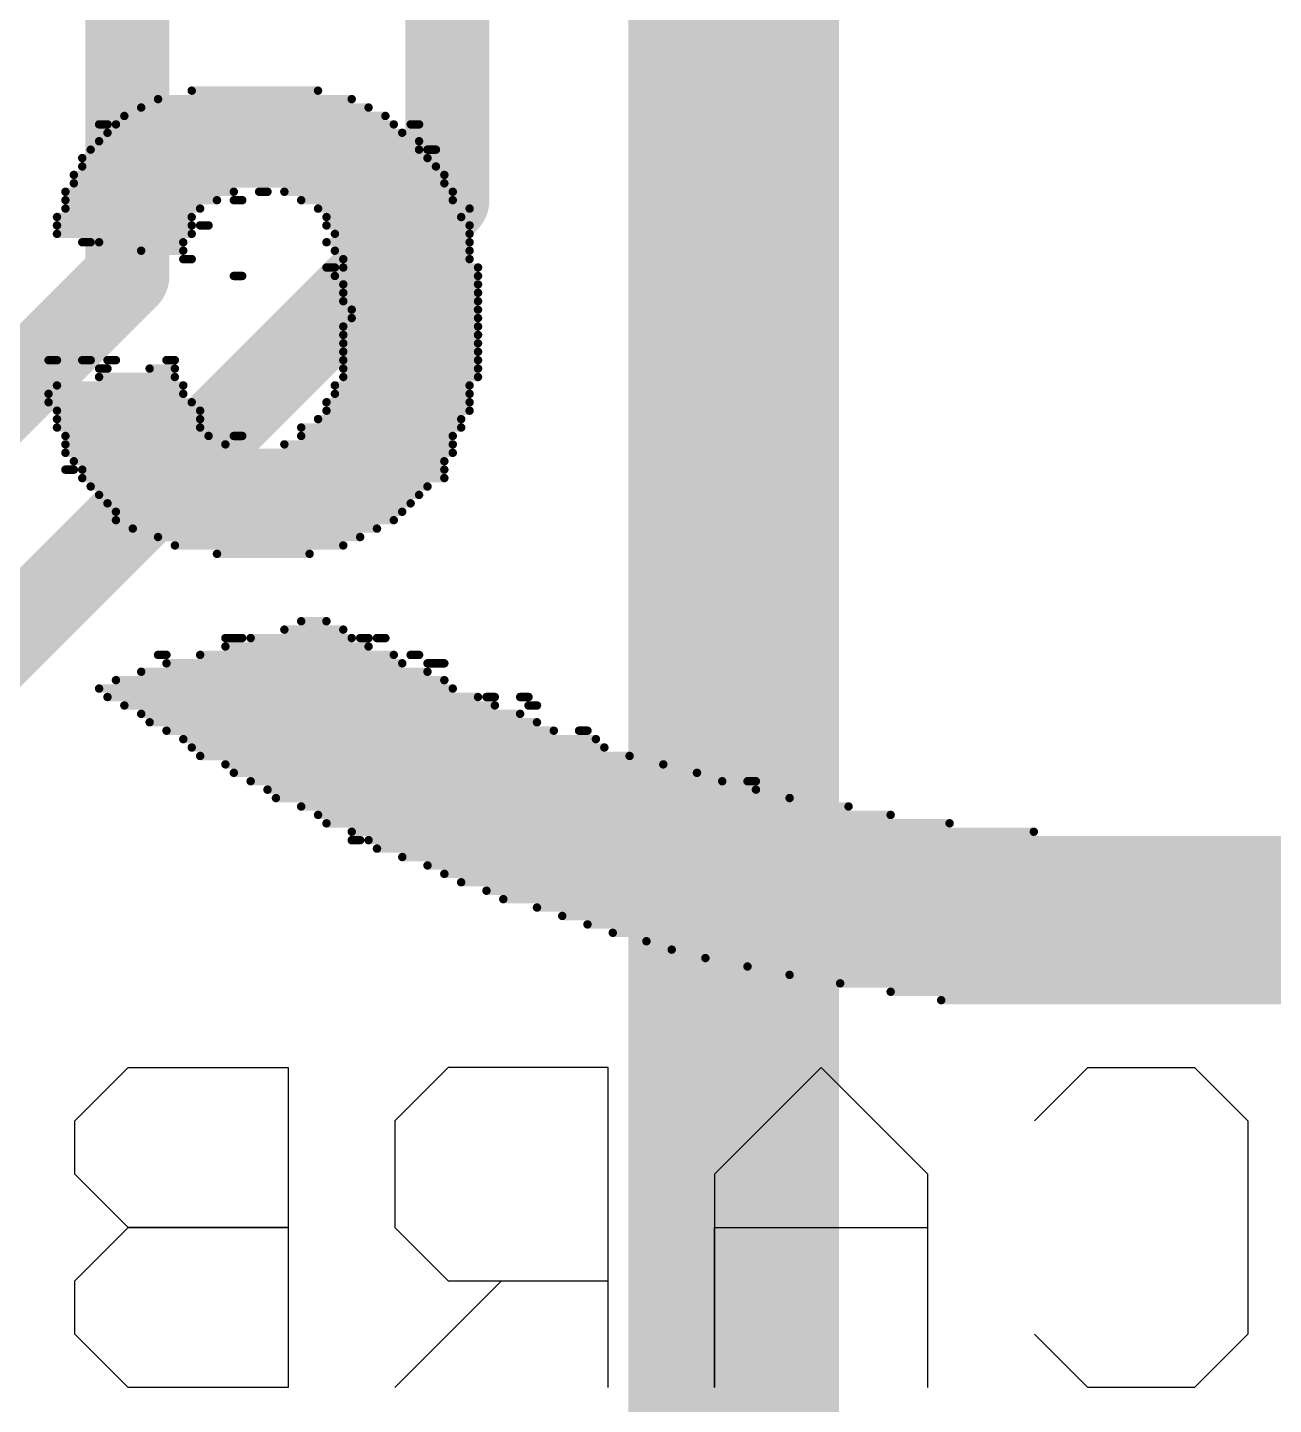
# Model space of a CAD drawing. Header units: millimetres. Extents: x 0.85 to 4.91, y 0.77 to 5.15.
# Drawn here: x 2.7742 to 2.9221, y 1.525 to 1.6885 of the extents above; entities that cross this region are included whole.
import ezdxf

# ---------------------------------------------------------------- set-up
doc = ezdxf.new("R2010")
doc.units = ezdxf.units.MM
doc.header["$MEASUREMENT"] = 0
doc.layers.add('BottomOverlay', color=54, linetype='Continuous')
doc.layers.add('TopLayer', color=1, linetype='Continuous')

msp = doc.modelspace()

# ---------------------------------------------------------------- linework, layer by layer
at = {"layer": 'BottomOverlay'}
for p, q in [((2.77977, 1.55866), (2.7861, 1.56499)), ((2.7861, 1.56499), (2.8051, 1.56499)), ((2.8051, 1.56499), (2.8051, 1.527)), ((2.82409, 1.56499), (2.81776, 1.55866)), ((2.84309, 1.56499), (2.82409, 1.56499)), ((2.84309, 1.527), (2.84309, 1.56499)), ((2.86841, 1.56499), (2.85575, 1.55233)), ((2.88107, 1.55233), (2.86841, 1.56499)), ((2.89374, 1.55866), (2.90007, 1.56499)), ((2.90007, 1.56499), (2.91273, 1.56499)), ((2.91273, 1.56499), (2.91906, 1.55866)), ((2.77977, 1.55233), (2.77977, 1.55866)), ((2.81776, 1.55866), (2.81776, 1.54599)), ((2.91906, 1.55866), (2.91906, 1.53333)), ((2.7861, 1.54599), (2.77977, 1.55233)), ((2.85575, 1.55233), (2.85575, 1.527)), ((2.88107, 1.527), (2.88107, 1.55233)), ((2.77977, 1.53966), (2.7861, 1.54599)), ((2.7861, 1.54599), (2.8051, 1.54599)), ((2.8051, 1.54599), (2.7861, 1.54599)), ((2.81776, 1.54599), (2.82409, 1.53966)), ((2.85575, 1.527), (2.85575, 1.54599)), ((2.85575, 1.54599), (2.88107, 1.54599)), ((2.77977, 1.53333), (2.77977, 1.53966)), ((2.83042, 1.53966), (2.81776, 1.527)), ((2.82409, 1.53966), (2.84309, 1.53966)), ((2.7861, 1.527), (2.77977, 1.53333)), ((2.90007, 1.527), (2.89374, 1.53333)), ((2.91906, 1.53333), (2.91273, 1.527)), ((2.8051, 1.527), (2.7861, 1.527)), ((2.91273, 1.527), (2.90007, 1.527))]:
    msp.add_line(p, q, dxfattribs=at)
at = {"layer": 'BottomOverlay', "const_width": 0.001}
for points in [[(2.79365, 1.681), (2.80865, 1.681)], [(2.78765, 1.679), (2.81465, 1.679)], [(2.78965, 1.68), (2.81265, 1.68)], [(2.78565, 1.678), (2.81665, 1.678)], [(2.78265, 1.677), (2.78365, 1.677)], [(2.78365, 1.676), (2.81865, 1.676)], [(2.78465, 1.677), (2.81765, 1.677)], [(2.81965, 1.677), (2.82065, 1.677)], [(2.78165, 1.674), (2.82065, 1.674)], [(2.78265, 1.675), (2.82065, 1.675)], [(2.82165, 1.674), (2.82265, 1.674)], [(2.78065, 1.673), (2.82165, 1.673)], [(2.77965, 1.671), (2.82365, 1.671)], [(2.78065, 1.672), (2.82265, 1.672)], [(2.77865, 1.669), (2.79865, 1.669)], [(2.77965, 1.67), (2.82365, 1.67)], [(2.80165, 1.669), (2.80265, 1.669)], [(2.80465, 1.669), (2.82465, 1.669)], [(2.77865, 1.668), (2.79665, 1.668)], [(2.79865, 1.668), (2.79965, 1.668)], [(2.80665, 1.668), (2.82465, 1.668)], [(2.77765, 1.666), (2.79365, 1.666)], [(2.77865, 1.667), (2.79465, 1.667)], [(2.80865, 1.667), (2.82665, 1.667)], [(2.80965, 1.666), (2.82565, 1.666)], [(2.77765, 1.665), (2.79365, 1.665)], [(2.79465, 1.665), (2.79565, 1.665)], [(2.80965, 1.665), (2.82665, 1.665)], [(2.77765, 1.664), (2.79365, 1.664)], [(2.78065, 1.663), (2.78165, 1.663)], [(2.78265, 1.663), (2.79265, 1.663)], [(2.80965, 1.663), (2.82665, 1.663)], [(2.81065, 1.664), (2.82665, 1.664)], [(2.78765, 1.662), (2.79265, 1.662)], [(2.79265, 1.661), (2.79365, 1.661)], [(2.81065, 1.662), (2.82665, 1.662)], [(2.81165, 1.661), (2.82665, 1.661)], [(2.80965, 1.66), (2.81065, 1.66)], [(2.81165, 1.66), (2.82765, 1.66)], [(2.79865, 1.659), (2.79965, 1.659)], [(2.81065, 1.659), (2.82765, 1.659)], [(2.81165, 1.658), (2.82765, 1.658)], [(2.81165, 1.657), (2.82765, 1.657)], [(2.81165, 1.656), (2.82765, 1.656)], [(2.81265, 1.655), (2.82765, 1.655)], [(2.81165, 1.653), (2.82765, 1.653)], [(2.81265, 1.654), (2.82765, 1.654)], [(2.81165, 1.652), (2.82765, 1.652)], [(2.81165, 1.651), (2.82765, 1.651)], [(2.81165, 1.65), (2.82765, 1.65)], [(2.77665, 1.649), (2.77765, 1.649)], [(2.78065, 1.649), (2.78165, 1.649)], [(2.78265, 1.648), (2.78365, 1.648)], [(2.78365, 1.649), (2.78465, 1.649)], [(2.78865, 1.648), (2.79165, 1.648)], [(2.79065, 1.649), (2.79165, 1.649)], [(2.81165, 1.649), (2.82765, 1.649)], [(2.81165, 1.648), (2.82765, 1.648)], [(2.78265, 1.647), (2.79165, 1.647)], [(2.81165, 1.647), (2.82765, 1.647)], [(2.77665, 1.645), (2.79265, 1.645)], [(2.77765, 1.646), (2.79265, 1.646)], [(2.81065, 1.646), (2.82665, 1.646)], [(2.81065, 1.645), (2.82665, 1.645)], [(2.77665, 1.644), (2.79365, 1.644)], [(2.77765, 1.643), (2.79465, 1.643)], [(2.80965, 1.644), (2.82665, 1.644)], [(2.80965, 1.643), (2.82665, 1.643)], [(2.77765, 1.642), (2.79465, 1.642)], [(2.80865, 1.642), (2.82565, 1.642)], [(2.77765, 1.641), (2.79465, 1.641)], [(2.77865, 1.64), (2.79565, 1.64)], [(2.79865, 1.64), (2.79965, 1.64)], [(2.80665, 1.641), (2.82565, 1.641)], [(2.80665, 1.64), (2.82465, 1.64)], [(2.77865, 1.639), (2.79765, 1.639)], [(2.77865, 1.638), (2.82465, 1.638)], [(2.80465, 1.639), (2.82465, 1.639)], [(2.77965, 1.637), (2.82365, 1.637)], [(2.77865, 1.636), (2.77965, 1.636)], [(2.78065, 1.636), (2.82365, 1.636)], [(2.78065, 1.635), (2.82365, 1.635)], [(2.78165, 1.634), (2.82165, 1.634)], [(2.78265, 1.633), (2.82065, 1.633)], [(2.78365, 1.632), (2.81965, 1.632)], [(2.78465, 1.631), (2.81865, 1.631)], [(2.78465, 1.63), (2.81765, 1.63)], [(2.78665, 1.629), (2.81565, 1.629)], [(2.78965, 1.628), (2.81365, 1.628)], [(2.79165, 1.627), (2.81165, 1.627)], [(2.79665, 1.626), (2.80765, 1.626)], [(2.80465, 1.617), (2.81165, 1.617)], [(2.80665, 1.618), (2.80965, 1.618)], [(2.79765, 1.616), (2.79965, 1.616)], [(2.79765, 1.615), (2.81465, 1.615)], [(2.80065, 1.616), (2.81265, 1.616)], [(2.81365, 1.616), (2.81465, 1.616)], [(2.81565, 1.616), (2.81665, 1.616)], [(2.78965, 1.614), (2.79065, 1.614)], [(2.79465, 1.614), (2.81765, 1.614)], [(2.81965, 1.614), (2.82065, 1.614)], [(2.78765, 1.612), (2.82165, 1.612)], [(2.79065, 1.613), (2.81865, 1.613)], [(2.82165, 1.613), (2.82365, 1.613)], [(2.78465, 1.611), (2.82365, 1.611)], [(2.78265, 1.61), (2.82465, 1.61)], [(2.78365, 1.609), (2.82765, 1.609)], [(2.82865, 1.609), (2.82965, 1.609)], [(2.83265, 1.609), (2.83365, 1.609)], [(2.78565, 1.608), (2.82965, 1.608)], [(2.78765, 1.607), (2.83265, 1.607)], [(2.83365, 1.608), (2.83465, 1.608)], [(2.78865, 1.606), (2.83465, 1.606)], [(2.79065, 1.605), (2.83665, 1.605)], [(2.79265, 1.604), (2.84165, 1.604)], [(2.83965, 1.605), (2.84065, 1.605)], [(2.79365, 1.603), (2.84265, 1.603)], [(2.79465, 1.602), (2.84565, 1.602)], [(2.79765, 1.601), (2.84965, 1.601)], [(2.79865, 1.6), (2.85365, 1.6)], [(2.80065, 1.599), (2.85665, 1.599)], [(2.85965, 1.599), (2.86065, 1.599)], [(2.80265, 1.598), (2.86065, 1.598)], [(2.80365, 1.597), (2.86465, 1.597)], [(2.80665, 1.596), (2.87165, 1.596)], [(2.80865, 1.595), (2.87665, 1.595)], [(2.80965, 1.594), (2.88365, 1.594)], [(2.81265, 1.593), (2.89365, 1.593)], [(2.81265, 1.592), (2.81365, 1.592)], [(2.81465, 1.592), (3.00365, 1.592)], [(2.81565, 1.591), (3.00165, 1.591)], [(2.81865, 1.59), (2.99965, 1.59)], [(2.82165, 1.589), (2.99765, 1.589)], [(2.82365, 1.588), (2.99465, 1.588)], [(2.82565, 1.587), (2.99165, 1.587)], [(2.82865, 1.586), (2.98965, 1.586)], [(2.83065, 1.585), (2.98665, 1.585)], [(2.83465, 1.584), (2.98365, 1.584)], [(2.83765, 1.583), (2.98065, 1.583)], [(2.84065, 1.582), (2.97765, 1.582)], [(2.84365, 1.581), (2.97465, 1.581)], [(2.84765, 1.58), (2.97065, 1.58)], [(2.85065, 1.579), (2.96765, 1.579)], [(2.85465, 1.578), (2.96365, 1.578)], [(2.85965, 1.577), (2.95965, 1.577)], [(2.86465, 1.576), (2.95365, 1.576)], [(2.87065, 1.575), (2.94765, 1.575)], [(2.87665, 1.574), (2.94165, 1.574)], [(2.88265, 1.573), (2.93465, 1.573)]]:
    msp.add_lwpolyline(points, dxfattribs=at)
at = {"layer": 'BottomOverlay', "const_width": 0.0005}
for points in [[(2.7934, 1.681, 1), (2.7939, 1.681, 1)], [(2.8084, 1.681, 1), (2.8089, 1.681, 1)], [(2.7874, 1.679, 1), (2.7879, 1.679, 1)], [(2.7894, 1.68, 1), (2.7899, 1.68, 1)], [(2.8124, 1.68, 1), (2.8129, 1.68, 1)], [(2.8144, 1.679, 1), (2.8149, 1.679, 1)], [(2.7854, 1.678, 1), (2.7859, 1.678, 1)], [(2.8164, 1.678, 1), (2.8169, 1.678, 1)], [(2.7824, 1.677, 1), (2.7829, 1.677, 1)], [(2.7834, 1.677, 1), (2.7839, 1.677, 1)], [(2.7834, 1.676, 1), (2.7839, 1.676, 1)], [(2.7844, 1.677, 1), (2.7849, 1.677, 1)], [(2.8174, 1.677, 1), (2.8179, 1.677, 1)], [(2.8184, 1.676, 1), (2.8189, 1.676, 1)], [(2.8194, 1.677, 1), (2.8199, 1.677, 1)], [(2.8204, 1.677, 1), (2.8209, 1.677, 1)], [(2.7814, 1.674, 1), (2.7819, 1.674, 1)], [(2.7824, 1.675, 1), (2.7829, 1.675, 1)], [(2.8204, 1.675, 1), (2.8209, 1.675, 1)], [(2.8204, 1.674, 1), (2.8209, 1.674, 1)], [(2.8214, 1.674, 1), (2.8219, 1.674, 1)], [(2.8224, 1.674, 1), (2.8229, 1.674, 1)], [(2.7804, 1.673, 1), (2.7809, 1.673, 1)], [(2.8214, 1.673, 1), (2.8219, 1.673, 1)], [(2.7794, 1.671, 1), (2.7799, 1.671, 1)], [(2.7804, 1.672, 1), (2.7809, 1.672, 1)], [(2.8224, 1.672, 1), (2.8229, 1.672, 1)], [(2.8234, 1.671, 1), (2.8239, 1.671, 1)], [(2.7784, 1.669, 1), (2.7789, 1.669, 1)], [(2.7794, 1.67, 1), (2.7799, 1.67, 1)], [(2.7984, 1.669, 1), (2.7989, 1.669, 1)], [(2.8014, 1.669, 1), (2.8019, 1.669, 1)], [(2.8024, 1.669, 1), (2.8029, 1.669, 1)], [(2.8044, 1.669, 1), (2.8049, 1.669, 1)], [(2.8234, 1.67, 1), (2.8239, 1.67, 1)], [(2.8244, 1.669, 1), (2.8249, 1.669, 1)], [(2.7784, 1.668, 1), (2.7789, 1.668, 1)], [(2.7964, 1.668, 1), (2.7969, 1.668, 1)], [(2.7984, 1.668, 1), (2.7989, 1.668, 1)], [(2.7994, 1.668, 1), (2.7999, 1.668, 1)], [(2.8064, 1.668, 1), (2.8069, 1.668, 1)], [(2.8244, 1.668, 1), (2.8249, 1.668, 1)], [(2.7774, 1.666, 1), (2.7779, 1.666, 1)], [(2.7784, 1.667, 1), (2.7789, 1.667, 1)], [(2.7934, 1.666, 1), (2.7939, 1.666, 1)], [(2.7944, 1.667, 1), (2.7949, 1.667, 1)], [(2.8084, 1.667, 1), (2.8089, 1.667, 1)], [(2.8094, 1.666, 1), (2.8099, 1.666, 1)], [(2.8254, 1.666, 1), (2.8259, 1.666, 1)], [(2.8264, 1.667, 1), (2.8269, 1.667, 1)], [(2.7774, 1.665, 1), (2.7779, 1.665, 1)], [(2.7934, 1.665, 1), (2.7939, 1.665, 1)], [(2.7944, 1.665, 1), (2.7949, 1.665, 1)], [(2.7954, 1.665, 1), (2.7959, 1.665, 1)], [(2.8094, 1.665, 1), (2.8099, 1.665, 1)], [(2.8264, 1.665, 1), (2.8269, 1.665, 1)], [(2.7774, 1.664, 1), (2.7779, 1.664, 1)], [(2.7804, 1.663, 1), (2.7809, 1.663, 1)], [(2.7814, 1.663, 1), (2.7819, 1.663, 1)], [(2.7824, 1.663, 1), (2.7829, 1.663, 1)], [(2.7924, 1.663, 1), (2.7929, 1.663, 1)], [(2.7934, 1.664, 1), (2.7939, 1.664, 1)], [(2.8094, 1.663, 1), (2.8099, 1.663, 1)], [(2.8104, 1.664, 1), (2.8109, 1.664, 1)], [(2.8264, 1.664, 1), (2.8269, 1.664, 1)], [(2.8264, 1.663, 1), (2.8269, 1.663, 1)], [(2.7874, 1.662, 1), (2.7879, 1.662, 1)], [(2.7924, 1.662, 1), (2.7929, 1.662, 1)], [(2.7924, 1.661, 1), (2.7929, 1.661, 1)], [(2.7934, 1.661, 1), (2.7939, 1.661, 1)], [(2.8104, 1.662, 1), (2.8109, 1.662, 1)], [(2.8114, 1.661, 1), (2.8119, 1.661, 1)], [(2.8264, 1.662, 1), (2.8269, 1.662, 1)], [(2.8264, 1.661, 1), (2.8269, 1.661, 1)], [(2.8094, 1.66, 1), (2.8099, 1.66, 1)], [(2.8104, 1.66, 1), (2.8109, 1.66, 1)], [(2.8114, 1.66, 1), (2.8119, 1.66, 1)], [(2.8274, 1.66, 1), (2.8279, 1.66, 1)], [(2.7984, 1.659, 1), (2.7989, 1.659, 1)], [(2.7994, 1.659, 1), (2.7999, 1.659, 1)], [(2.8104, 1.659, 1), (2.8109, 1.659, 1)], [(2.8114, 1.658, 1), (2.8119, 1.658, 1)], [(2.8274, 1.659, 1), (2.8279, 1.659, 1)], [(2.8274, 1.658, 1), (2.8279, 1.658, 1)], [(2.8114, 1.657, 1), (2.8119, 1.657, 1)], [(2.8114, 1.656, 1), (2.8119, 1.656, 1)], [(2.8274, 1.657, 1), (2.8279, 1.657, 1)], [(2.8274, 1.656, 1), (2.8279, 1.656, 1)], [(2.8124, 1.655, 1), (2.8129, 1.655, 1)], [(2.8274, 1.655, 1), (2.8279, 1.655, 1)], [(2.8114, 1.653, 1), (2.8119, 1.653, 1)], [(2.8124, 1.654, 1), (2.8129, 1.654, 1)], [(2.8274, 1.654, 1), (2.8279, 1.654, 1)], [(2.8274, 1.653, 1), (2.8279, 1.653, 1)], [(2.8114, 1.652, 1), (2.8119, 1.652, 1)], [(2.8114, 1.651, 1), (2.8119, 1.651, 1)], [(2.8274, 1.652, 1), (2.8279, 1.652, 1)], [(2.8274, 1.651, 1), (2.8279, 1.651, 1)], [(2.8114, 1.65, 1), (2.8119, 1.65, 1)], [(2.8274, 1.65, 1), (2.8279, 1.65, 1)], [(2.7764, 1.649, 1), (2.7769, 1.649, 1)], [(2.7774, 1.649, 1), (2.7779, 1.649, 1)], [(2.7804, 1.649, 1), (2.7809, 1.649, 1)], [(2.7814, 1.649, 1), (2.7819, 1.649, 1)], [(2.7824, 1.648, 1), (2.7829, 1.648, 1)], [(2.7834, 1.649, 1), (2.7839, 1.649, 1)], [(2.7834, 1.648, 1), (2.7839, 1.648, 1)], [(2.7844, 1.649, 1), (2.7849, 1.649, 1)], [(2.7884, 1.648, 1), (2.7889, 1.648, 1)], [(2.7904, 1.649, 1), (2.7909, 1.649, 1)], [(2.7914, 1.649, 1), (2.7919, 1.649, 1)], [(2.7914, 1.648, 1), (2.7919, 1.648, 1)], [(2.8114, 1.649, 1), (2.8119, 1.649, 1)], [(2.8114, 1.648, 1), (2.8119, 1.648, 1)], [(2.8274, 1.649, 1), (2.8279, 1.649, 1)], [(2.8274, 1.648, 1), (2.8279, 1.648, 1)], [(2.7824, 1.647, 1), (2.7829, 1.647, 1)], [(2.7914, 1.647, 1), (2.7919, 1.647, 1)], [(2.8114, 1.647, 1), (2.8119, 1.647, 1)], [(2.8274, 1.647, 1), (2.8279, 1.647, 1)], [(2.7764, 1.645, 1), (2.7769, 1.645, 1)], [(2.7774, 1.646, 1), (2.7779, 1.646, 1)], [(2.7924, 1.646, 1), (2.7929, 1.646, 1)], [(2.7924, 1.645, 1), (2.7929, 1.645, 1)], [(2.8104, 1.646, 1), (2.8109, 1.646, 1)], [(2.8104, 1.645, 1), (2.8109, 1.645, 1)], [(2.8264, 1.646, 1), (2.8269, 1.646, 1)], [(2.8264, 1.645, 1), (2.8269, 1.645, 1)], [(2.7764, 1.644, 1), (2.7769, 1.644, 1)], [(2.7774, 1.643, 1), (2.7779, 1.643, 1)], [(2.7934, 1.644, 1), (2.7939, 1.644, 1)], [(2.7944, 1.643, 1), (2.7949, 1.643, 1)], [(2.8094, 1.644, 1), (2.8099, 1.644, 1)], [(2.8094, 1.643, 1), (2.8099, 1.643, 1)], [(2.8264, 1.644, 1), (2.8269, 1.644, 1)], [(2.8264, 1.643, 1), (2.8269, 1.643, 1)], [(2.7774, 1.642, 1), (2.7779, 1.642, 1)], [(2.7944, 1.642, 1), (2.7949, 1.642, 1)], [(2.8084, 1.642, 1), (2.8089, 1.642, 1)], [(2.8254, 1.642, 1), (2.8259, 1.642, 1)], [(2.7774, 1.641, 1), (2.7779, 1.641, 1)], [(2.7784, 1.64, 1), (2.7789, 1.64, 1)], [(2.7944, 1.641, 1), (2.7949, 1.641, 1)], [(2.7954, 1.64, 1), (2.7959, 1.64, 1)], [(2.7984, 1.64, 1), (2.7989, 1.64, 1)], [(2.7994, 1.64, 1), (2.7999, 1.64, 1)], [(2.8064, 1.641, 1), (2.8069, 1.641, 1)], [(2.8064, 1.64, 1), (2.8069, 1.64, 1)], [(2.8244, 1.64, 1), (2.8249, 1.64, 1)], [(2.8254, 1.641, 1), (2.8259, 1.641, 1)], [(2.7784, 1.639, 1), (2.7789, 1.639, 1)], [(2.7784, 1.638, 1), (2.7789, 1.638, 1)], [(2.7974, 1.639, 1), (2.7979, 1.639, 1)], [(2.8044, 1.639, 1), (2.8049, 1.639, 1)], [(2.8244, 1.639, 1), (2.8249, 1.639, 1)], [(2.8244, 1.638, 1), (2.8249, 1.638, 1)], [(2.7794, 1.637, 1), (2.7799, 1.637, 1)], [(2.8234, 1.637, 1), (2.8239, 1.637, 1)], [(2.7784, 1.636, 1), (2.7789, 1.636, 1)], [(2.7794, 1.636, 1), (2.7799, 1.636, 1)], [(2.7804, 1.636, 1), (2.7809, 1.636, 1)], [(2.7804, 1.635, 1), (2.7809, 1.635, 1)], [(2.8234, 1.636, 1), (2.8239, 1.636, 1)], [(2.8234, 1.635, 1), (2.8239, 1.635, 1)], [(2.7814, 1.634, 1), (2.7819, 1.634, 1)], [(2.7824, 1.633, 1), (2.7829, 1.633, 1)], [(2.8204, 1.633, 1), (2.8209, 1.633, 1)], [(2.8214, 1.634, 1), (2.8219, 1.634, 1)], [(2.7834, 1.632, 1), (2.7839, 1.632, 1)], [(2.8194, 1.632, 1), (2.8199, 1.632, 1)], [(2.7844, 1.631, 1), (2.7849, 1.631, 1)], [(2.7844, 1.63, 1), (2.7849, 1.63, 1)], [(2.8174, 1.63, 1), (2.8179, 1.63, 1)], [(2.8184, 1.631, 1), (2.8189, 1.631, 1)], [(2.7864, 1.629, 1), (2.7869, 1.629, 1)], [(2.8154, 1.629, 1), (2.8159, 1.629, 1)], [(2.7894, 1.628, 1), (2.7899, 1.628, 1)], [(2.7914, 1.627, 1), (2.7919, 1.627, 1)], [(2.8114, 1.627, 1), (2.8119, 1.627, 1)], [(2.8134, 1.628, 1), (2.8139, 1.628, 1)], [(2.7964, 1.626, 1), (2.7969, 1.626, 1)], [(2.8074, 1.626, 1), (2.8079, 1.626, 1)], [(2.8044, 1.617, 1), (2.8049, 1.617, 1)], [(2.8064, 1.618, 1), (2.8069, 1.618, 1)], [(2.8094, 1.618, 1), (2.8099, 1.618, 1)], [(2.8114, 1.617, 1), (2.8119, 1.617, 1)], [(2.7974, 1.616, 1), (2.7979, 1.616, 1)], [(2.7974, 1.615, 1), (2.7979, 1.615, 1)], [(2.7994, 1.616, 1), (2.7999, 1.616, 1)], [(2.8004, 1.616, 1), (2.8009, 1.616, 1)], [(2.8124, 1.616, 1), (2.8129, 1.616, 1)], [(2.8134, 1.616, 1), (2.8139, 1.616, 1)], [(2.8144, 1.616, 1), (2.8149, 1.616, 1)], [(2.8144, 1.615, 1), (2.8149, 1.615, 1)], [(2.8154, 1.616, 1), (2.8159, 1.616, 1)], [(2.8164, 1.616, 1), (2.8169, 1.616, 1)], [(2.7894, 1.614, 1), (2.7899, 1.614, 1)], [(2.7904, 1.614, 1), (2.7909, 1.614, 1)], [(2.7944, 1.614, 1), (2.7949, 1.614, 1)], [(2.8174, 1.614, 1), (2.8179, 1.614, 1)], [(2.8194, 1.614, 1), (2.8199, 1.614, 1)], [(2.8204, 1.614, 1), (2.8209, 1.614, 1)], [(2.7874, 1.612, 1), (2.7879, 1.612, 1)], [(2.7904, 1.613, 1), (2.7909, 1.613, 1)], [(2.8184, 1.613, 1), (2.8189, 1.613, 1)], [(2.8214, 1.613, 1), (2.8219, 1.613, 1)], [(2.8214, 1.612, 1), (2.8219, 1.612, 1)], [(2.8234, 1.613, 1), (2.8239, 1.613, 1)], [(2.7844, 1.611, 1), (2.7849, 1.611, 1)], [(2.8234, 1.611, 1), (2.8239, 1.611, 1)], [(2.7824, 1.61, 1), (2.7829, 1.61, 1)], [(2.7834, 1.609, 1), (2.7839, 1.609, 1)], [(2.8244, 1.61, 1), (2.8249, 1.61, 1)], [(2.8274, 1.609, 1), (2.8279, 1.609, 1)], [(2.8284, 1.609, 1), (2.8289, 1.609, 1)], [(2.8294, 1.609, 1), (2.8299, 1.609, 1)], [(2.8324, 1.609, 1), (2.8329, 1.609, 1)], [(2.8334, 1.609, 1), (2.8339, 1.609, 1)], [(2.7854, 1.608, 1), (2.7859, 1.608, 1)], [(2.7874, 1.607, 1), (2.7879, 1.607, 1)], [(2.8294, 1.608, 1), (2.8299, 1.608, 1)], [(2.8324, 1.607, 1), (2.8329, 1.607, 1)], [(2.8334, 1.608, 1), (2.8339, 1.608, 1)], [(2.8344, 1.608, 1), (2.8349, 1.608, 1)], [(2.7884, 1.606, 1), (2.7889, 1.606, 1)], [(2.8344, 1.606, 1), (2.8349, 1.606, 1)], [(2.7904, 1.605, 1), (2.7909, 1.605, 1)], [(2.7924, 1.604, 1), (2.7929, 1.604, 1)], [(2.8364, 1.605, 1), (2.8369, 1.605, 1)], [(2.8394, 1.605, 1), (2.8399, 1.605, 1)], [(2.8404, 1.605, 1), (2.8409, 1.605, 1)], [(2.8414, 1.604, 1), (2.8419, 1.604, 1)], [(2.7934, 1.603, 1), (2.7939, 1.603, 1)], [(2.7944, 1.602, 1), (2.7949, 1.602, 1)], [(2.8424, 1.603, 1), (2.8429, 1.603, 1)], [(2.8454, 1.602, 1), (2.8459, 1.602, 1)], [(2.7974, 1.601, 1), (2.7979, 1.601, 1)], [(2.8494, 1.601, 1), (2.8499, 1.601, 1)], [(2.7984, 1.6, 1), (2.7989, 1.6, 1)], [(2.8004, 1.599, 1), (2.8009, 1.599, 1)], [(2.8534, 1.6, 1), (2.8539, 1.6, 1)], [(2.8564, 1.599, 1), (2.8569, 1.599, 1)], [(2.8594, 1.599, 1), (2.8599, 1.599, 1)], [(2.8604, 1.599, 1), (2.8609, 1.599, 1)], [(2.8024, 1.598, 1), (2.8029, 1.598, 1)], [(2.8034, 1.597, 1), (2.8039, 1.597, 1)], [(2.8604, 1.598, 1), (2.8609, 1.598, 1)], [(2.8644, 1.597, 1), (2.8649, 1.597, 1)], [(2.8064, 1.596, 1), (2.8069, 1.596, 1)], [(2.8714, 1.596, 1), (2.8719, 1.596, 1)], [(2.8084, 1.595, 1), (2.8089, 1.595, 1)], [(2.8094, 1.594, 1), (2.8099, 1.594, 1)], [(2.8764, 1.595, 1), (2.8769, 1.595, 1)], [(2.8834, 1.594, 1), (2.8839, 1.594, 1)], [(2.8124, 1.593, 1), (2.8129, 1.593, 1)], [(2.8934, 1.593, 1), (2.8939, 1.593, 1)], [(2.8124, 1.592, 1), (2.8129, 1.592, 1)], [(2.8134, 1.592, 1), (2.8139, 1.592, 1)], [(2.8144, 1.592, 1), (2.8149, 1.592, 1)], [(2.8154, 1.591, 1), (2.8159, 1.591, 1)], [(2.8184, 1.59, 1), (2.8189, 1.59, 1)], [(2.8214, 1.589, 1), (2.8219, 1.589, 1)], [(2.8234, 1.588, 1), (2.8239, 1.588, 1)], [(2.8254, 1.587, 1), (2.8259, 1.587, 1)], [(2.8284, 1.586, 1), (2.8289, 1.586, 1)], [(2.8304, 1.585, 1), (2.8309, 1.585, 1)], [(2.8344, 1.584, 1), (2.8349, 1.584, 1)], [(2.8374, 1.583, 1), (2.8379, 1.583, 1)], [(2.8404, 1.582, 1), (2.8409, 1.582, 1)], [(2.8434, 1.581, 1), (2.8439, 1.581, 1)], [(2.8474, 1.58, 1), (2.8479, 1.58, 1)], [(2.8504, 1.579, 1), (2.8509, 1.579, 1)], [(2.8544, 1.578, 1), (2.8549, 1.578, 1)], [(2.8594, 1.577, 1), (2.8599, 1.577, 1)], [(2.8644, 1.576, 1), (2.8649, 1.576, 1)], [(2.8704, 1.575, 1), (2.8709, 1.575, 1)], [(2.8764, 1.574, 1), (2.8769, 1.574, 1)], [(2.8824, 1.573, 1), (2.8829, 1.573, 1)]]:
    msp.add_lwpolyline(points, format="xyb", close=True, dxfattribs=at)
at = {"layer": 'TopLayer'}
for points, const_width in [([(2.824, 1.668), (2.824, 1.91)], 0.01), ([(2.786, 1.659), (2.786, 1.751)], 0.01), ([(2.858, 1.39997), (2.858, 1.733)], 0.025), ([(2.735, 1.579), (2.824, 1.668)], 0.01), ([(2.723, 1.596), (2.786, 1.659)], 0.01)]:
    msp.add_lwpolyline(points, dxfattribs=dict(at, const_width=const_width))
at = {"layer": 'TopLayer', "const_width": 0.005}
for points in [[(2.8215, 1.668, 1), (2.8265, 1.668, 1)], [(2.8215, 1.668, 1), (2.8265, 1.668, 1)], [(2.7835, 1.659, 1), (2.7885, 1.659, 1)], [(2.7835, 1.659, 1), (2.7885, 1.659, 1)]]:
    msp.add_lwpolyline(points, format="xyb", close=True, dxfattribs=at)

doc.saveas('drawing.dxf')
